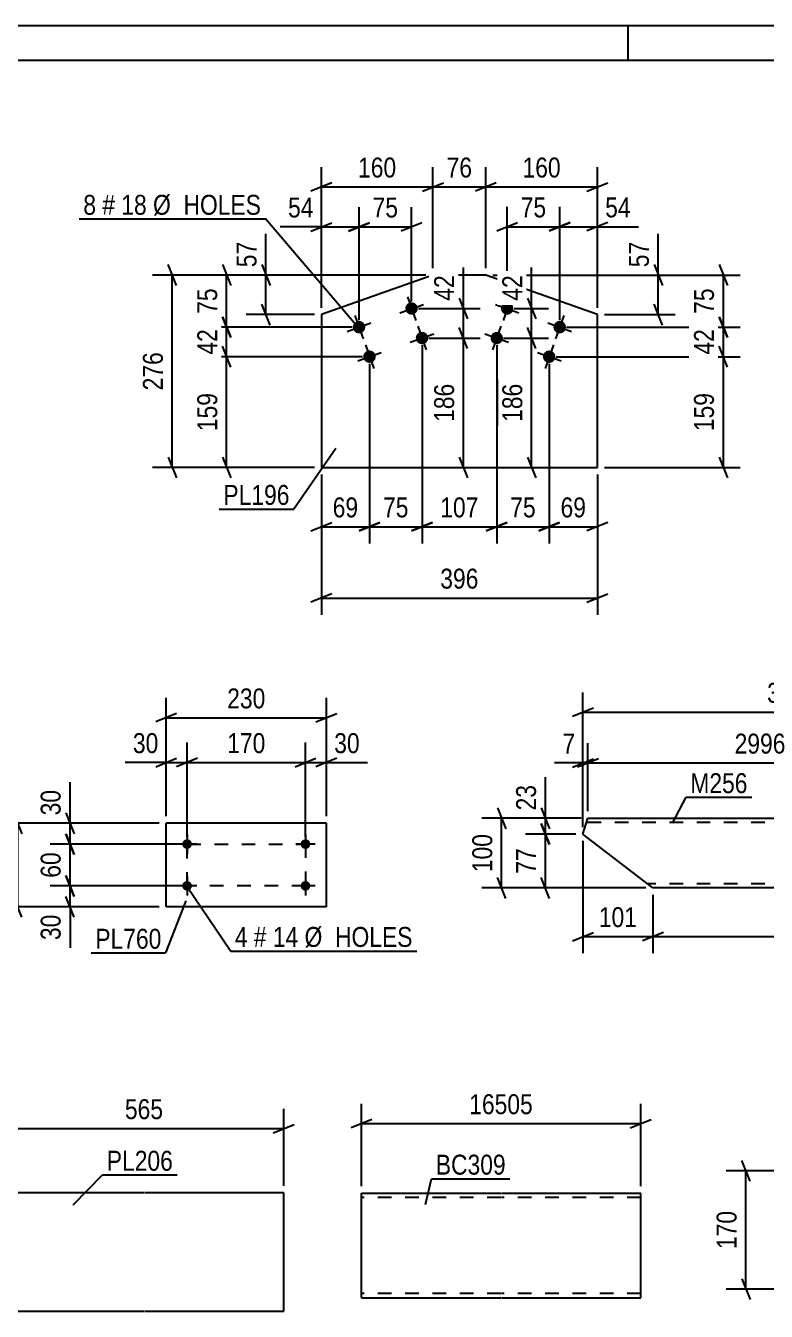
# Model space of a CAD drawing. Header units: millimetres. Extents: x 0 to 420, y 0 to 297.
# Drawn here: x 123.5 to 229.9, y 112.4 to 297 of the extents above; entities that cross this region are included whole.
import ezdxf

# ---------------------------------------------------------------- set-up
doc = ezdxf.new("R2010")
doc.units = ezdxf.units.MM
doc.linetypes.add('DXK_LINE_DOT2', pattern=[3.9198, 1.9599, -1.9599])
doc.styles.add('Arial Narrow', font='ARIALN.TTF', dxfattribs={"height": 0.2})

# ---------------------------------------------------------------- blocks, each defined once
blk = doc.blocks.new('Unknown-317404705-1115')
at = {"color": 5, "linetype": 'Continuous'}
for p, q in [((420, 297), (0, 297)), ((210, 292), (210, 297)), ((415, 292), (5, 292))]:
    blk.add_line(p, q, dxfattribs=at)
blk = doc.blocks.new('Part-317404705-8884 - 8883')
at = {"color": 2, "linetype": 'Continuous'}
for p, q in [((171.72, 114.44), (171.72, 129.35)), ((171.72, 129.35), (191.72, 129.35)), ((191.82, 129.35), (211.82, 129.35)), ((211.82, 114.35), (211.82, 129.35)), ((171.72, 114.44), (171.72, 114.35)), ((171.72, 114.35), (191.72, 114.35)), ((191.82, 114.35), (211.82, 114.35))]:
    blk.add_line(p, q, dxfattribs=at)
at = {"color": 7, "linetype": 'DXK_LINE_DOT2'}
for p, q in [((191.72, 128.75), (171.72, 128.75)), ((211.82, 128.75), (191.82, 128.75)), ((171.72, 114.95), (171.72, 115)), ((191.72, 114.95), (171.72, 114.95)), ((211.82, 114.95), (191.82, 114.95)), ((211.82, 114.95), (211.82, 115))]:
    blk.add_line(p, q, dxfattribs=at)
blk = doc.blocks.new('Part-317404705-12295 - 12099')
at = {"color": 2, "linetype": 'Continuous'}
for p, q in [((203.53, 180.93), (204.25, 183.19)), ((204.25, 183.19), (233.58, 183.19)), ((233.68, 183.19), (253.68, 183.19)), ((253.68, 183.19), (263.73, 175.45)), ((213.58, 173.19), (203.53, 180.93)), ((263.73, 175.45), (263.02, 173.19)), ((233.58, 173.19), (213.58, 173.19)), ((263.02, 173.19), (233.68, 173.19))]:
    blk.add_line(p, q, dxfattribs=at)
at = {"color": 7, "linetype": 'DXK_LINE_DOT2'}
for p, q in [((233.58, 182.59), (204.06, 182.59)), ((254.46, 182.59), (233.68, 182.59)), ((233.58, 173.79), (212.8, 173.79)), ((263.21, 173.79), (233.68, 173.79))]:
    blk.add_line(p, q, dxfattribs=at)
blk = doc.blocks.new('Part-317404705-8919 - 8918')
at = {"color": 2, "linetype": 'Continuous'}
for p, q in [((140.45, 129.4), (120.45, 129.4)), ((120.45, 129.4), (120.45, 112.4)), ((160.55, 129.4), (140.55, 129.4)), ((160.55, 112.4), (160.55, 129.4)), ((120.45, 112.4), (140.45, 112.4)), ((140.55, 112.4), (160.55, 112.4))]:
    blk.add_line(p, q, dxfattribs=at)
blk = doc.blocks.new('Part-317404705-8970 - 8969')
at = {"color": 2, "linetype": 'Continuous'}
for p, q in [((166.68, 182.48), (143.68, 182.48)), ((143.68, 170.48), (143.68, 182.48)), ((166.68, 170.48), (166.68, 182.48)), ((166.68, 170.48), (143.68, 170.48))]:
    blk.add_line(p, q, dxfattribs=at)
blk = doc.blocks.new('Bolt-317404705-8971 - 8969')
at = {"linetype": 'Continuous'}
for points in [[(146.68, 178.78, -1), (146.68, 180.18, -1)], [(163.68, 178.78, -1), (163.68, 180.18, -1)], [(146.68, 172.78, -1), (146.68, 174.18, -1)], [(163.68, 172.78, -1), (163.68, 174.18, -1)]]:
    blk.add_hatch(color=1, dxfattribs=at).paths.add_polyline_path(points)
at = {"color": 1, "linetype": 'Continuous'}
for p, q in [((148.08, 179.48), (145.28, 179.48)), ((146.68, 180.88), (146.68, 178.08)), ((165.08, 179.48), (162.28, 179.48)), ((163.68, 180.88), (163.68, 178.08)), ((146.68, 174.88), (146.68, 172.08)), ((163.68, 174.88), (163.68, 172.08)), ((148.08, 173.48), (145.28, 173.48)), ((165.08, 173.48), (162.28, 173.48))]:
    blk.add_line(p, q, dxfattribs=at)
blk = doc.blocks.new('Bolt-317404705-9045 - 9042')
at = {"linetype": 'Continuous'}
for points in [[(179.76, 256.69, -1), (178.07, 256.09, -1)], [(172.22, 254.02, -1), (170.53, 253.41, -1)], [(181.27, 252.45, -1), (179.57, 251.85, -1)], [(173.73, 249.77, -1), (172.03, 249.17, -1)]]:
    blk.add_hatch(color=1, dxfattribs=at).paths.add_polyline_path(points)
at = {"color": 1, "linetype": 'Continuous'}
for p, q in [((177.22, 255.79), (180.61, 256.99)), ((178.31, 258.09), (179.52, 254.69)), ((170.77, 255.41), (171.98, 252.02)), ((169.68, 253.11), (173.07, 254.32)), ((179.82, 253.84), (181.02, 250.45)), ((172.28, 251.17), (173.48, 247.78)), ((178.72, 251.55), (182.11, 252.75)), ((171.18, 248.87), (174.57, 250.08))]:
    blk.add_line(p, q, dxfattribs=at)
blk = doc.blocks.new('Part-317404705-9043 - 9042')
at = {"color": 2, "linetype": 'Continuous'}
for p, q in [((181.98, 261.19), (165.96, 255.51)), ((189.58, 261.19), (181.98, 261.19)), ((205.6, 255.51), (189.58, 261.19)), ((165.96, 255.51), (165.96, 233.56)), ((205.6, 233.56), (205.6, 255.51)), ((165.96, 233.56), (205.6, 233.56))]:
    blk.add_line(p, q, dxfattribs=at)
blk = doc.blocks.new('Bolt-317404705-9044 - 9042')
at = {"linetype": 'Continuous'}
for points in [[(193.5, 256.09, -1), (191.8, 256.69, -1)], [(191.99, 251.85, -1), (190.3, 252.45, -1)], [(201.04, 253.41, -1), (199.34, 254.02, -1)], [(199.53, 249.17, -1), (197.83, 249.77, -1)]]:
    blk.add_hatch(color=1, dxfattribs=at).paths.add_polyline_path(points)
at = {"color": 1, "linetype": 'Continuous'}
for p, q in [((190.95, 256.99), (194.34, 255.79)), ((193.25, 258.09), (192.05, 254.69)), ((200.79, 255.41), (199.59, 252.02)), ((191.75, 253.84), (190.54, 250.45)), ((198.49, 254.32), (201.88, 253.11)), ((189.45, 252.75), (192.84, 251.55)), ((199.28, 251.17), (198.08, 247.78)), ((196.99, 250.08), (200.38, 248.87))]:
    blk.add_line(p, q, dxfattribs=at)
blk = doc.blocks.new('Rectangle-317404705-12086 - 8969')
at = {"color": 1, "linetype": 'DXK_LINE_DOT2'}
blk.add_lwpolyline([(146.68, 179.48), (163.68, 179.48), (163.68, 173.48), (146.68, 173.48), (146.68, 179.48)], close=True, dxfattribs=at)
blk = doc.blocks.new('StraightDimension-317404705-9141 - 8883')
at = {"color": 7, "linetype": 'Continuous'}
for p, q in [((171.72, 130.35), (171.72, 142.2)), ((211.82, 130.35), (211.82, 142.2)), ((173.22, 139.95), (170.22, 138.75)), ((171.72, 139.35), (211.82, 139.35)), ((210.32, 138.75), (213.32, 139.95))]:
    blk.add_line(p, q, dxfattribs=at)
at = {"color": 0}
blk.add_wipeout([(196.95, 140.1), (196.95, 144.3), (186.6, 144.3), (186.6, 140.1)], dxfattribs=at)
at = {"color": 3, "style": 'Arial Narrow'}
blk.add_text('16505', height=2.863, dxfattribs=at).set_placement((187.2, 140.7))
blk = doc.blocks.new('StraightDimension-317404705-12399 - 12099')
at = {"color": 7, "linetype": 'Continuous'}
for p, q in [((213.58, 172.19), (213.58, 163.81)), ((263.02, 172.19), (263.02, 163.81)), ((215.08, 166.81), (212.08, 165.61)), ((213.58, 166.21), (263.02, 166.21)), ((261.52, 165.61), (264.52, 166.81))]:
    blk.add_line(p, q, dxfattribs=at)
at = {"color": 0}
blk.add_wipeout([(242.56, 166.96), (242.56, 171.16), (234.04, 171.16), (234.04, 166.96)], dxfattribs=at)
at = {"color": 3, "style": 'Arial Narrow'}
blk.add_text('2996', height=2.863, dxfattribs=at).set_placement((234.64, 167.56))
blk = doc.blocks.new('StraightDimension-317404705-12328 - 12099')
at = {"color": 7, "linetype": 'Continuous'}
for p, q in [((203.53, 181.93), (203.53, 201.27)), ((263.73, 176.45), (263.73, 201.27)), ((205.03, 199.02), (202.03, 197.82)), ((203.53, 198.42), (263.73, 198.42)), ((262.23, 197.82), (265.23, 199.02))]:
    blk.add_line(p, q, dxfattribs=at)
at = {"color": 0}
blk.add_wipeout([(237.89, 199.17), (237.89, 203.37), (229.38, 203.37), (229.38, 199.17)], dxfattribs=at)
at = {"color": 3, "style": 'Arial Narrow'}
blk.add_text('3104', height=2.863, dxfattribs=at).set_placement((229.98, 199.77))
blk = doc.blocks.new('StraightDimension-317404705-12340 - 12099')
at = {"color": 7, "linetype": 'Continuous'}
for p, q in [((204.25, 184.19), (204.25, 193.98)), ((253.68, 184.19), (253.68, 193.98)), ((205.75, 191.73), (202.75, 190.53)), ((204.25, 191.13), (253.68, 191.13)), ((252.18, 190.53), (255.18, 191.73))]:
    blk.add_line(p, q, dxfattribs=at)
at = {"color": 0}
blk.add_wipeout([(233.22, 191.88), (233.22, 196.08), (224.71, 196.08), (224.71, 191.88)], dxfattribs=at)
at = {"color": 3, "style": 'Arial Narrow'}
blk.add_text('2996', height=2.863, dxfattribs=at).set_placement((225.31, 192.48))
blk = doc.blocks.new('StraightDimension-317404705-12341 - 12099')
at = {"color": 7, "linetype": 'Continuous'}
for p, q in [((203.53, 181.93), (203.53, 193.98)), ((204.25, 184.19), (204.25, 193.98)), ((202.03, 190.53), (205.03, 191.73)), ((205.75, 191.73), (202.75, 190.53)), ((203.53, 191.13), (204.25, 191.13))]:
    blk.add_line(p, q, dxfattribs=at)
at = {"color": 0}
blk.add_wipeout([(203.01, 191.88), (203.01, 196.08), (199.98, 196.08), (199.98, 191.88)], dxfattribs=at)
at = {"color": 7, "linetype": 'Continuous'}
blk.add_line((203.53, 191.13), (199.45, 191.13), dxfattribs=at)
blk.add_line((203.53, 191.13), (199.45, 191.13), dxfattribs=at)
at = {"color": 3, "style": 'Arial Narrow'}
blk.add_text('7', height=2.86, dxfattribs=at).set_placement((200.58, 192.48))
blk = doc.blocks.new('StraightDimension-317404705-12400 - 12099')
at = {"color": 7, "linetype": 'Continuous'}
for p, q in [((203.53, 179.93), (203.53, 163.81)), ((213.58, 172.19), (213.58, 163.81)), ((202.03, 165.61), (205.03, 166.81)), ((203.53, 166.21), (213.58, 166.21)), ((215.08, 166.81), (212.08, 165.61))]:
    blk.add_line(p, q, dxfattribs=at)
at = {"color": 0}
blk.add_wipeout([(211.9, 166.96), (211.9, 171.16), (205.21, 171.16), (205.21, 166.96)], dxfattribs=at)
at = {"color": 3, "style": 'Arial Narrow'}
blk.add_text('101', height=2.863, dxfattribs=at).set_placement((205.81, 167.56))
blk = doc.blocks.new('StraightDimension-317404705-12457 - 12099')
at = {"color": 7, "linetype": 'Continuous'}
for p, q in [((197.54, 184.69), (198.74, 181.69)), ((203.25, 183.19), (195.29, 183.19)), ((198.14, 180.93), (198.14, 183.19)), ((202.53, 180.93), (195.29, 180.93)), ((198.74, 179.43), (197.54, 182.43))]:
    blk.add_line(p, q, dxfattribs=at)
at = {"color": 0}
blk.add_wipeout([(197.39, 188.57), (193.19, 188.57), (193.19, 183.72), (197.39, 183.72)], dxfattribs=at)
at = {"color": 7, "linetype": 'Continuous'}
blk.add_line((198.14, 183.19), (198.14, 189.1), dxfattribs=at)
blk.add_line((198.14, 183.19), (198.14, 189.1), dxfattribs=at)
at = {"color": 3, "style": 'Arial Narrow'}
blk.add_text('23', height=2.863, rotation=90.0002, dxfattribs=at).set_placement((196.79, 184.32))
blk = doc.blocks.new('StraightDimension-317404705-12458 - 12099')
at = {"color": 7, "linetype": 'Continuous'}
for p, q in [((202.53, 180.93), (195.29, 180.93)), ((197.54, 182.43), (198.74, 179.43)), ((198.14, 173.19), (198.14, 180.93)), ((198.74, 171.69), (197.54, 174.69)), ((212.58, 173.19), (195.29, 173.19))]:
    blk.add_line(p, q, dxfattribs=at)
at = {"color": 0}
blk.add_wipeout([(197.39, 179.49), (193.19, 179.49), (193.19, 174.63), (197.39, 174.63)], dxfattribs=at)
at = {"color": 3, "style": 'Arial Narrow'}
blk.add_text('77', height=2.863, rotation=90.0002, dxfattribs=at).set_placement((196.79, 175.23))
blk = doc.blocks.new('StraightDimension-317404705-12506 - 12099')
at = {"color": 7, "linetype": 'Continuous'}
for p, q in [((191.25, 184.69), (192.45, 181.69)), ((203.25, 183.19), (189, 183.19)), ((191.85, 173.19), (191.85, 183.19)), ((192.45, 171.69), (191.25, 174.69)), ((212.58, 173.19), (189, 173.19))]:
    blk.add_line(p, q, dxfattribs=at)
at = {"color": 0}
blk.add_wipeout([(191.1, 181.53), (186.9, 181.53), (186.9, 174.85), (191.1, 174.85)], dxfattribs=at)
at = {"color": 3, "style": 'Arial Narrow'}
blk.add_text('100', height=2.863, rotation=90.0002, dxfattribs=at).set_placement((190.5, 175.45))
blk = doc.blocks.new('StraightDimension-317404705-9209 - 8940')
at = {"color": 7, "linetype": 'Continuous'}
for p, q in [((227.54, 131.07), (226.34, 134.07)), ((234.04, 132.57), (224.09, 132.57)), ((226.94, 115.57), (226.94, 132.57)), ((226.34, 117.07), (227.54, 114.07)), ((234.04, 115.57), (224.09, 115.57))]:
    blk.add_line(p, q, dxfattribs=at)
at = {"color": 0}
blk.add_wipeout([(226.19, 127.41), (221.99, 127.41), (221.99, 120.73), (226.19, 120.73)], dxfattribs=at)
at = {"color": 3, "style": 'Arial Narrow'}
blk.add_text('170', height=2.863, rotation=90.0002, dxfattribs=at).set_placement((225.59, 121.33))
blk = doc.blocks.new('StraightDimension-317404705-9197 - 8918')
at = {"color": 7, "linetype": 'Continuous'}
for p, q in [((120.45, 130.4), (120.45, 141.49)), ((160.55, 130.4), (160.55, 141.49)), ((121.95, 139.24), (118.95, 138.04)), ((120.45, 138.64), (160.55, 138.64)), ((159.05, 138.04), (162.05, 139.24))]:
    blk.add_line(p, q, dxfattribs=at)
at = {"color": 0}
blk.add_wipeout([(143.84, 139.39), (143.84, 143.59), (137.15, 143.59), (137.15, 139.39)], dxfattribs=at)
at = {"color": 3, "style": 'Arial Narrow'}
blk.add_text('565', height=2.863, dxfattribs=at).set_placement((137.75, 139.99))
blk = doc.blocks.new('StraightDimension-317404705-9223 - 8969')
at = {"color": 7, "linetype": 'Continuous'}
for p, q in [((129.27, 174.98), (130.47, 171.98)), ((145.68, 173.48), (127.02, 173.48)), ((130.47, 168.98), (129.27, 171.98)), ((129.87, 170.48), (129.87, 173.48)), ((142.68, 170.48), (127.02, 170.48))]:
    blk.add_line(p, q, dxfattribs=at)
at = {"color": 0}
blk.add_wipeout([(129.12, 169.96), (124.92, 169.96), (124.92, 165.1), (129.12, 165.1)], dxfattribs=at)
at = {"color": 7, "linetype": 'Continuous'}
blk.add_line((129.87, 170.48), (129.87, 164.58), dxfattribs=at)
blk.add_line((129.87, 170.48), (129.87, 164.58), dxfattribs=at)
at = {"color": 3, "style": 'Arial Narrow'}
blk.add_text('30', height=2.863, rotation=90.0002, dxfattribs=at).set_placement((128.52, 165.7))
blk = doc.blocks.new('StraightDimension-317404705-9221 - 8969')
at = {"color": 7, "linetype": 'Continuous'}
for p, q in [((129.27, 183.98), (130.47, 180.98)), ((142.68, 182.48), (127.02, 182.48)), ((130.47, 177.98), (129.27, 180.98)), ((129.87, 179.48), (129.87, 182.48)), ((145.68, 179.48), (127.02, 179.48))]:
    blk.add_line(p, q, dxfattribs=at)
at = {"color": 0}
blk.add_wipeout([(129.12, 187.86), (124.92, 187.86), (124.92, 183.01), (129.12, 183.01)], dxfattribs=at)
at = {"color": 7, "linetype": 'Continuous'}
blk.add_line((129.87, 182.48), (129.87, 188.39), dxfattribs=at)
blk.add_line((129.87, 182.48), (129.87, 188.39), dxfattribs=at)
at = {"color": 3, "style": 'Arial Narrow'}
blk.add_text('30', height=2.863, rotation=90.0002, dxfattribs=at).set_placement((128.52, 183.61))
blk = doc.blocks.new('StraightDimension-317404705-9222 - 8969')
at = {"color": 7, "linetype": 'Continuous'}
for p, q in [((129.27, 180.98), (130.47, 177.98)), ((145.68, 179.48), (127.02, 179.48)), ((129.87, 173.48), (129.87, 179.48)), ((130.47, 171.98), (129.27, 174.98)), ((145.68, 173.48), (127.02, 173.48))]:
    blk.add_line(p, q, dxfattribs=at)
at = {"color": 0}
blk.add_wipeout([(129.12, 178.91), (124.92, 178.91), (124.92, 174.05), (129.12, 174.05)], dxfattribs=at)
at = {"color": 3, "style": 'Arial Narrow'}
blk.add_text('60', height=2.863, rotation=90.0002, dxfattribs=at).set_placement((128.52, 174.65))
blk = doc.blocks.new('StraightDimension-317404705-9233 - 8969')
at = {"color": 7, "linetype": 'Continuous'}
for p, q in [((121.75, 183.98), (122.95, 180.98)), ((142.68, 182.48), (119.5, 182.48)), ((122.35, 170.48), (122.35, 182.48)), ((122.95, 168.98), (121.75, 171.98)), ((142.68, 170.48), (119.5, 170.48))]:
    blk.add_line(p, q, dxfattribs=at)
at = {"color": 0}
blk.add_wipeout([(121.6, 179.82), (117.4, 179.82), (117.4, 173.14), (121.6, 173.14)], dxfattribs=at)
at = {"color": 3, "style": 'Arial Narrow'}
blk.add_text('120', height=2.863, rotation=90.0002, dxfattribs=at).set_placement((121, 173.74))
blk = doc.blocks.new('StraightDimension-317404705-9237 - 8969')
at = {"color": 7, "linetype": 'Continuous'}
for p, q in [((163.68, 180.48), (163.68, 194.05)), ((166.68, 183.48), (166.68, 194.05)), ((162.18, 190.6), (165.18, 191.8)), ((163.68, 191.2), (166.68, 191.2)), ((168.18, 191.8), (165.18, 190.6))]:
    blk.add_line(p, q, dxfattribs=at)
at = {"color": 0}
blk.add_wipeout([(172.06, 191.95), (172.06, 196.15), (167.21, 196.15), (167.21, 191.95)], dxfattribs=at)
at = {"color": 7, "linetype": 'Continuous'}
blk.add_line((166.68, 191.2), (172.59, 191.2), dxfattribs=at)
blk.add_line((166.68, 191.2), (172.59, 191.2), dxfattribs=at)
at = {"color": 3, "style": 'Arial Narrow'}
blk.add_text('30', height=2.863, dxfattribs=at).set_placement((167.81, 192.55))
blk = doc.blocks.new('StraightDimension-317404705-9238 - 8969')
at = {"color": 7, "linetype": 'Continuous'}
for p, q in [((146.68, 180.48), (146.68, 194.05)), ((163.68, 180.48), (163.68, 194.05)), ((148.18, 191.8), (145.18, 190.6)), ((146.68, 191.2), (163.68, 191.2)), ((162.18, 190.6), (165.18, 191.8))]:
    blk.add_line(p, q, dxfattribs=at)
at = {"color": 0}
blk.add_wipeout([(158.52, 191.95), (158.52, 196.15), (151.84, 196.15), (151.84, 191.95)], dxfattribs=at)
at = {"color": 3, "style": 'Arial Narrow'}
blk.add_text('170', height=2.863, dxfattribs=at).set_placement((152.44, 192.55))
blk = doc.blocks.new('StraightDimension-317404705-9239 - 8969')
at = {"color": 7, "linetype": 'Continuous'}
for p, q in [((143.68, 183.48), (143.68, 194.05)), ((146.68, 180.48), (146.68, 194.05)), ((142.18, 190.6), (145.18, 191.8)), ((143.68, 191.2), (146.68, 191.2)), ((148.18, 191.8), (145.18, 190.6))]:
    blk.add_line(p, q, dxfattribs=at)
at = {"color": 0}
blk.add_wipeout([(143.16, 191.95), (143.16, 196.15), (138.3, 196.15), (138.3, 191.95)], dxfattribs=at)
at = {"color": 7, "linetype": 'Continuous'}
blk.add_line((143.68, 191.2), (137.78, 191.2), dxfattribs=at)
blk.add_line((143.68, 191.2), (137.78, 191.2), dxfattribs=at)
at = {"color": 3, "style": 'Arial Narrow'}
blk.add_text('30', height=2.863, dxfattribs=at).set_placement((138.9, 192.55))
blk = doc.blocks.new('StraightDimension-317404705-9249 - 8969')
at = {"color": 7, "linetype": 'Continuous'}
for p, q in [((143.68, 183.48), (143.68, 200.47)), ((166.68, 183.48), (166.68, 200.47)), ((145.18, 198.22), (142.18, 197.02)), ((143.68, 197.62), (166.68, 197.62)), ((165.18, 197.02), (168.18, 198.22))]:
    blk.add_line(p, q, dxfattribs=at)
at = {"color": 0}
blk.add_wipeout([(158.52, 198.37), (158.52, 202.57), (151.84, 202.57), (151.84, 198.37)], dxfattribs=at)
at = {"color": 3, "style": 'Arial Narrow'}
blk.add_text('230', height=2.863, dxfattribs=at).set_placement((152.44, 198.97))
blk = doc.blocks.new('StraightDimension-317404705-11727 - 9042')
at = {"color": 7, "linetype": 'Continuous'}
for p, q in [((186.97, 250.65), (185.77, 253.65)), ((181.42, 252.15), (188.77, 252.15)), ((186.37, 233.56), (186.37, 252.15)), ((185.77, 235.06), (186.97, 232.06)), ((181.42, 233.56), (188.77, 233.56))]:
    blk.add_line(p, q, dxfattribs=at)
at = {"color": 0}
blk.add_wipeout([(185.62, 246.2), (181.42, 246.2), (181.42, 239.51), (185.62, 239.51)], dxfattribs=at)
at = {"color": 3, "style": 'Arial Narrow'}
blk.add_text('186', height=2.863, rotation=90.0002, dxfattribs=at).set_placement((185.02, 240.11))
blk = doc.blocks.new('StraightDimension-317404705-11751 - 9042')
at = {"color": 7, "linetype": 'Continuous'}
for p, q in [((196.76, 250.65), (195.56, 253.65)), ((192.14, 252.15), (198.56, 252.15)), ((196.16, 233.56), (196.16, 252.15)), ((195.56, 235.06), (196.76, 232.06)), ((192.09, 233.56), (198.56, 233.56))]:
    blk.add_line(p, q, dxfattribs=at)
at = {"color": 0}
blk.add_wipeout([(195.41, 246.2), (191.21, 246.2), (191.21, 239.51), (195.41, 239.51)], dxfattribs=at)
at = {"color": 3, "style": 'Arial Narrow'}
blk.add_text('186', height=2.863, rotation=90.0002, dxfattribs=at).set_placement((194.81, 240.11))
blk = doc.blocks.new('StraightDimension-317404705-9473 - 9042')
at = {"color": 7, "linetype": 'Continuous'}
for p, q in [((189.58, 262.19), (189.58, 276.7)), ((205.6, 256.51), (205.6, 276.7)), ((191.08, 274.45), (188.08, 273.25)), ((189.58, 273.85), (205.6, 273.85)), ((204.1, 273.25), (207.1, 274.45))]:
    blk.add_line(p, q, dxfattribs=at)
at = {"color": 0}
blk.add_wipeout([(200.93, 274.6), (200.93, 278.8), (194.25, 278.8), (194.25, 274.6)], dxfattribs=at)
at = {"color": 3, "style": 'Arial Narrow'}
blk.add_text('160', height=2.863, dxfattribs=at).set_placement((194.85, 275.2))
blk = doc.blocks.new('StraightDimension-317404705-11681 - 9042')
at = {"color": 7, "linetype": 'Continuous'}
for p, q in [((171.88, 249.47), (149.51, 249.47)), ((152.96, 247.97), (151.76, 250.97)), ((152.36, 233.56), (152.36, 249.47)), ((151.76, 235.06), (152.96, 232.06)), ((164.96, 233.56), (149.51, 233.56))]:
    blk.add_line(p, q, dxfattribs=at)
at = {"color": 0}
blk.add_wipeout([(151.61, 244.86), (147.41, 244.86), (147.41, 238.18), (151.61, 238.18)], dxfattribs=at)
at = {"color": 3, "style": 'Arial Narrow'}
blk.add_text('159', height=2.863, rotation=90.0002, dxfattribs=at).set_placement((151.01, 238.78))
blk = doc.blocks.new('StraightDimension-317404705-9481 - 9042')
at = {"color": 7, "linetype": 'Continuous'}
for p, q in [((165.96, 232.56), (165.96, 212.42)), ((205.6, 232.56), (205.6, 212.42)), ((167.46, 215.42), (164.46, 214.22)), ((165.96, 214.82), (205.6, 214.82)), ((204.1, 214.22), (207.1, 215.42))]:
    blk.add_line(p, q, dxfattribs=at)
at = {"color": 0}
blk.add_wipeout([(189.12, 215.57), (189.12, 219.77), (182.44, 219.77), (182.44, 215.57)], dxfattribs=at)
at = {"color": 3, "style": 'Arial Narrow'}
blk.add_text('396', height=2.863, dxfattribs=at).set_placement((183.04, 216.17))
blk = doc.blocks.new('StraightDimension-317404705-9474 - 9042')
at = {"color": 7, "linetype": 'Continuous'}
for p, q in [((181.98, 262.19), (181.98, 276.7)), ((189.58, 262.19), (189.58, 276.7)), ((180.48, 273.25), (183.48, 274.45)), ((181.98, 273.85), (189.58, 273.85)), ((191.08, 274.45), (188.08, 273.25))]:
    blk.add_line(p, q, dxfattribs=at)
at = {"color": 0}
blk.add_wipeout([(188.21, 274.6), (188.21, 278.8), (183.35, 278.8), (183.35, 274.6)], dxfattribs=at)
at = {"color": 3, "style": 'Arial Narrow'}
blk.add_text('76', height=2.863, dxfattribs=at).set_placement((183.95, 275.2))
blk = doc.blocks.new('StraightDimension-317404705-9475 - 9042')
at = {"color": 7, "linetype": 'Continuous'}
for p, q in [((165.96, 256.51), (165.96, 276.7)), ((181.98, 262.19), (181.98, 276.7)), ((167.46, 274.45), (164.46, 273.25)), ((165.96, 273.85), (181.98, 273.85)), ((180.48, 273.25), (183.48, 274.45))]:
    blk.add_line(p, q, dxfattribs=at)
at = {"color": 0}
blk.add_wipeout([(177.32, 274.6), (177.32, 278.8), (170.63, 278.8), (170.63, 274.6)], dxfattribs=at)
at = {"color": 3, "style": 'Arial Narrow'}
blk.add_text('160', height=2.863, dxfattribs=at).set_placement((171.23, 275.2))
blk = doc.blocks.new('StraightDimension-317404705-9485 - 9042')
at = {"color": 7, "linetype": 'Continuous'}
for p, q in [((213.75, 262.69), (214.95, 259.69)), ((190.58, 261.19), (216.75, 261.19)), ((214.35, 255.51), (214.35, 261.19)), ((214.95, 254.01), (213.75, 257.01)), ((206.6, 255.51), (216.75, 255.51))]:
    blk.add_line(p, q, dxfattribs=at)
at = {"color": 0}
blk.add_wipeout([(213.6, 266.57), (209.4, 266.57), (209.4, 261.72), (213.6, 261.72)], dxfattribs=at)
at = {"color": 7, "linetype": 'Continuous'}
blk.add_line((214.35, 261.19), (214.35, 267.1), dxfattribs=at)
blk.add_line((214.35, 261.19), (214.35, 267.1), dxfattribs=at)
at = {"color": 3, "style": 'Arial Narrow'}
blk.add_text('57', height=2.863, rotation=90.0002, dxfattribs=at).set_placement((213, 262.32))
blk = doc.blocks.new('StraightDimension-317404705-11705 - 9042')
at = {"color": 7, "linetype": 'Continuous'}
for p, q in [((199.68, 249.47), (226.09, 249.47)), ((224.29, 247.97), (223.09, 250.97)), ((223.69, 233.56), (223.69, 249.47)), ((223.09, 235.06), (224.29, 232.06)), ((206.6, 233.56), (226.09, 233.56))]:
    blk.add_line(p, q, dxfattribs=at)
at = {"color": 0}
blk.add_wipeout([(222.94, 244.86), (218.74, 244.86), (218.74, 238.18), (222.94, 238.18)], dxfattribs=at)
at = {"color": 3, "style": 'Arial Narrow'}
blk.add_text('159', height=2.863, rotation=90.0002, dxfattribs=at).set_placement((222.34, 238.78))
blk = doc.blocks.new('StraightDimension-317404705-9489 - 9042')
at = {"color": 7, "linetype": 'Continuous'}
for p, q in [((157.4, 262.69), (158.6, 259.69)), ((180.98, 261.19), (155.15, 261.19)), ((158, 255.51), (158, 261.19)), ((158.6, 254.01), (157.4, 257.01)), ((164.96, 255.51), (155.15, 255.51))]:
    blk.add_line(p, q, dxfattribs=at)
at = {"color": 0}
blk.add_wipeout([(157.25, 266.57), (153.05, 266.57), (153.05, 261.72), (157.25, 261.72)], dxfattribs=at)
at = {"color": 7, "linetype": 'Continuous'}
blk.add_line((158, 261.19), (158, 267.1), dxfattribs=at)
blk.add_line((158, 261.19), (158, 267.1), dxfattribs=at)
at = {"color": 3, "style": 'Arial Narrow'}
blk.add_text('57', height=2.863, rotation=90.0002, dxfattribs=at).set_placement((156.65, 262.32))
blk = doc.blocks.new('StraightDimension-317404705-9557 - 9042')
at = {"color": 7, "linetype": 'Continuous'}
for p, q in [((145.15, 259.69), (143.95, 262.69)), ((180.98, 261.19), (141.7, 261.19)), ((144.55, 233.56), (144.55, 261.19)), ((143.95, 235.06), (145.15, 232.06)), ((164.96, 233.56), (141.7, 233.56))]:
    blk.add_line(p, q, dxfattribs=at)
at = {"color": 0}
blk.add_wipeout([(143.8, 250.72), (139.6, 250.72), (139.6, 244.04), (143.8, 244.04)], dxfattribs=at)
at = {"color": 3, "style": 'Arial Narrow'}
blk.add_text('276', height=2.863, rotation=90.0002, dxfattribs=at).set_placement((143.2, 244.64))
blk = doc.blocks.new('StraightDimension-317404705-11644 - 9042')
at = {"color": 7, "linetype": 'Continuous'}
for p, q in [((180.42, 251.15), (180.42, 222.65)), ((191.14, 251.15), (191.14, 222.65)), ((178.92, 224.45), (181.92, 225.65)), ((192.64, 225.65), (189.64, 224.45)), ((180.42, 225.05), (191.14, 225.05))]:
    blk.add_line(p, q, dxfattribs=at)
at = {"color": 0}
blk.add_wipeout([(189.12, 225.8), (189.12, 230), (182.44, 230), (182.44, 225.8)], dxfattribs=at)
at = {"color": 3, "style": 'Arial Narrow'}
blk.add_text('107', height=2.863, dxfattribs=at).set_placement((183.04, 226.4))
blk = doc.blocks.new('StraightDimension-317404705-11580 - 9042')
at = {"color": 7, "linetype": 'Continuous'}
for p, q in [((171.37, 254.71), (171.37, 270.96)), ((178.91, 257.39), (178.91, 270.96)), ((169.87, 267.51), (172.87, 268.71)), ((171.37, 268.11), (178.91, 268.11)), ((180.41, 268.71), (177.41, 267.51))]:
    blk.add_line(p, q, dxfattribs=at)
at = {"color": 0}
blk.add_wipeout([(177.57, 268.86), (177.57, 273.06), (172.72, 273.06), (172.72, 268.86)], dxfattribs=at)
at = {"color": 3, "style": 'Arial Narrow'}
blk.add_text('75', height=2.863, dxfattribs=at).set_placement((173.32, 269.46))
blk = doc.blocks.new('StraightDimension-317404705-11645 - 9042')
at = {"color": 7, "linetype": 'Continuous'}
for p, q in [((180.42, 251.15), (180.42, 222.65)), ((172.88, 248.47), (172.88, 222.65)), ((171.38, 224.45), (174.38, 225.65)), ((181.92, 225.65), (178.92, 224.45)), ((172.88, 225.05), (180.42, 225.05))]:
    blk.add_line(p, q, dxfattribs=at)
at = {"color": 0}
blk.add_wipeout([(179.08, 225.8), (179.08, 230), (174.22, 230), (174.22, 225.8)], dxfattribs=at)
at = {"color": 3, "style": 'Arial Narrow'}
blk.add_text('75', height=2.863, dxfattribs=at).set_placement((174.82, 226.4))
blk = doc.blocks.new('StraightDimension-317404705-11581 - 9042')
at = {"color": 7, "linetype": 'Continuous'}
for p, q in [((165.96, 256.51), (165.96, 270.96)), ((171.37, 254.71), (171.37, 270.96)), ((164.46, 267.51), (167.46, 268.71)), ((165.96, 268.11), (171.37, 268.11)), ((172.87, 268.71), (169.87, 267.51))]:
    blk.add_line(p, q, dxfattribs=at)
at = {"color": 0}
blk.add_wipeout([(165.44, 268.86), (165.44, 273.06), (160.58, 273.06), (160.58, 268.86)], dxfattribs=at)
at = {"color": 7, "linetype": 'Continuous'}
blk.add_line((165.96, 268.11), (160.06, 268.11), dxfattribs=at)
blk.add_line((165.96, 268.11), (160.06, 268.11), dxfattribs=at)
at = {"color": 3, "style": 'Arial Narrow'}
blk.add_text('54', height=2.863, dxfattribs=at).set_placement((161.18, 269.46))
blk = doc.blocks.new('StraightDimension-317404705-11603 - 9042')
at = {"color": 7, "linetype": 'Continuous'}
for p, q in [((200.19, 254.71), (200.19, 270.98)), ((205.6, 256.51), (205.6, 270.98)), ((198.69, 267.53), (201.69, 268.73)), ((200.19, 268.13), (205.6, 268.13)), ((207.1, 268.73), (204.1, 267.53))]:
    blk.add_line(p, q, dxfattribs=at)
at = {"color": 0}
blk.add_wipeout([(210.98, 268.88), (210.98, 273.08), (206.12, 273.08), (206.12, 268.88)], dxfattribs=at)
at = {"color": 7, "linetype": 'Continuous'}
blk.add_line((205.6, 268.13), (211.5, 268.13), dxfattribs=at)
blk.add_line((205.6, 268.13), (211.5, 268.13), dxfattribs=at)
at = {"color": 3, "style": 'Arial Narrow'}
blk.add_text('54', height=2.863, dxfattribs=at).set_placement((206.72, 269.48))
blk = doc.blocks.new('StraightDimension-317404705-11604 - 9042')
at = {"color": 7, "linetype": 'Continuous'}
for p, q in [((192.65, 257.39), (192.65, 270.98)), ((200.19, 254.71), (200.19, 270.98)), ((191.15, 267.53), (194.15, 268.73)), ((192.65, 268.13), (200.19, 268.13)), ((201.69, 268.73), (198.69, 267.53))]:
    blk.add_line(p, q, dxfattribs=at)
at = {"color": 0}
blk.add_wipeout([(198.85, 268.88), (198.85, 273.08), (193.99, 273.08), (193.99, 268.88)], dxfattribs=at)
at = {"color": 3, "style": 'Arial Narrow'}
blk.add_text('75', height=2.863, dxfattribs=at).set_placement((194.59, 269.48))
blk = doc.blocks.new('StraightDimension-317404705-11642 - 9042')
at = {"color": 7, "linetype": 'Continuous'}
for p, q in [((198.68, 248.47), (198.68, 222.65)), ((205.6, 232.56), (205.6, 222.65)), ((197.18, 224.45), (200.18, 225.65)), ((207.1, 225.65), (204.1, 224.45)), ((198.68, 225.05), (205.6, 225.05))]:
    blk.add_line(p, q, dxfattribs=at)
at = {"color": 0}
blk.add_wipeout([(204.57, 225.8), (204.57, 230), (199.71, 230), (199.71, 225.8)], dxfattribs=at)
at = {"color": 3, "style": 'Arial Narrow'}
blk.add_text('69', height=2.863, dxfattribs=at).set_placement((200.31, 226.4))
blk = doc.blocks.new('StraightDimension-317404705-11643 - 9042')
at = {"color": 7, "linetype": 'Continuous'}
for p, q in [((191.14, 251.15), (191.14, 222.65)), ((198.68, 248.47), (198.68, 222.65)), ((189.64, 224.45), (192.64, 225.65)), ((200.18, 225.65), (197.18, 224.45)), ((191.14, 225.05), (198.68, 225.05))]:
    blk.add_line(p, q, dxfattribs=at)
at = {"color": 0}
blk.add_wipeout([(197.34, 225.8), (197.34, 230), (192.49, 230), (192.49, 225.8)], dxfattribs=at)
at = {"color": 3, "style": 'Arial Narrow'}
blk.add_text('75', height=2.863, dxfattribs=at).set_placement((193.09, 226.4))
blk = doc.blocks.new('StraightDimension-317404705-11646 - 9042')
at = {"color": 7, "linetype": 'Continuous'}
for p, q in [((172.88, 248.47), (172.88, 222.65)), ((165.96, 232.56), (165.96, 222.65)), ((164.46, 224.45), (167.46, 225.65)), ((174.38, 225.65), (171.38, 224.45)), ((165.96, 225.05), (172.88, 225.05))]:
    blk.add_line(p, q, dxfattribs=at)
at = {"color": 0}
blk.add_wipeout([(171.85, 225.8), (171.85, 230), (166.99, 230), (166.99, 225.8)], dxfattribs=at)
at = {"color": 3, "style": 'Arial Narrow'}
blk.add_text('69', height=2.863, dxfattribs=at).set_placement((167.59, 226.4))
blk = doc.blocks.new('StraightDimension-317404705-11679 - 9042')
at = {"color": 7, "linetype": 'Continuous'}
for p, q in [((151.76, 262.69), (152.96, 259.69)), ((180.98, 261.19), (149.51, 261.19)), ((152.36, 253.71), (152.36, 261.19)), ((152.96, 252.21), (151.76, 255.21)), ((170.37, 253.71), (149.51, 253.71))]:
    blk.add_line(p, q, dxfattribs=at)
at = {"color": 0}
blk.add_wipeout([(151.61, 259.88), (147.41, 259.88), (147.41, 255.03), (151.61, 255.03)], dxfattribs=at)
at = {"color": 3, "style": 'Arial Narrow'}
blk.add_text('75', height=2.863, rotation=90.0002, dxfattribs=at).set_placement((151.01, 255.63))
blk = doc.blocks.new('StraightDimension-317404705-11680 - 9042')
at = {"color": 7, "linetype": 'Continuous'}
for p, q in [((151.76, 255.21), (152.96, 252.21)), ((170.37, 253.71), (149.51, 253.71)), ((152.36, 249.47), (152.36, 253.71)), ((171.88, 249.47), (149.51, 249.47)), ((152.96, 247.97), (151.76, 250.97))]:
    blk.add_line(p, q, dxfattribs=at)
at = {"color": 0}
blk.add_wipeout([(151.61, 254.02), (147.41, 254.02), (147.41, 249.17), (151.61, 249.17)], dxfattribs=at)
at = {"color": 3, "style": 'Arial Narrow'}
blk.add_text('42', height=2.863, rotation=90.0002, dxfattribs=at).set_placement((151.01, 249.77))
blk = doc.blocks.new('StraightDimension-317404705-11703 - 9042')
at = {"color": 7, "linetype": 'Continuous'}
for p, q in [((223.09, 262.69), (224.29, 259.69)), ((190.58, 261.19), (226.09, 261.19)), ((223.69, 253.71), (223.69, 261.19)), ((224.29, 252.21), (223.09, 255.21)), ((201.19, 253.71), (226.09, 253.71))]:
    blk.add_line(p, q, dxfattribs=at)
at = {"color": 0}
blk.add_wipeout([(222.94, 259.88), (218.74, 259.88), (218.74, 255.03), (222.94, 255.03)], dxfattribs=at)
at = {"color": 3, "style": 'Arial Narrow'}
blk.add_text('75', height=2.863, rotation=90.0002, dxfattribs=at).set_placement((222.34, 255.63))
blk = doc.blocks.new('StraightDimension-317404705-11704 - 9042')
at = {"color": 7, "linetype": 'Continuous'}
for p, q in [((223.09, 255.21), (224.29, 252.21)), ((201.19, 253.71), (226.09, 253.71)), ((223.69, 249.47), (223.69, 253.71)), ((199.68, 249.47), (226.09, 249.47)), ((224.29, 247.97), (223.09, 250.97))]:
    blk.add_line(p, q, dxfattribs=at)
at = {"color": 0}
blk.add_wipeout([(222.94, 254.02), (218.74, 254.02), (218.74, 249.17), (222.94, 249.17)], dxfattribs=at)
at = {"color": 3, "style": 'Arial Narrow'}
blk.add_text('42', height=2.863, rotation=90.0002, dxfattribs=at).set_placement((222.34, 249.77))
blk = doc.blocks.new('StraightDimension-317404705-11726 - 9042')
at = {"color": 7, "linetype": 'Continuous'}
for p, q in [((185.77, 257.89), (186.97, 254.89)), ((179.91, 256.39), (188.77, 256.39)), ((186.37, 252.15), (186.37, 256.39)), ((186.97, 250.65), (185.77, 253.65)), ((181.42, 252.15), (188.77, 252.15))]:
    blk.add_line(p, q, dxfattribs=at)
at = {"color": 0}
blk.add_wipeout([(185.62, 261.77), (181.42, 261.77), (181.42, 256.91), (185.62, 256.91)], dxfattribs=at)
at = {"color": 7, "linetype": 'Continuous'}
blk.add_line((186.37, 256.39), (186.37, 262.3), dxfattribs=at)
blk.add_line((186.37, 256.39), (186.37, 262.3), dxfattribs=at)
at = {"color": 3, "style": 'Arial Narrow'}
blk.add_text('42', height=2.863, rotation=90.0002, dxfattribs=at).set_placement((185.02, 257.51))
blk = doc.blocks.new('StraightDimension-317404705-11750 - 9042')
at = {"color": 7, "linetype": 'Continuous'}
for p, q in [((195.56, 257.89), (196.76, 254.89)), ((193.65, 256.39), (198.56, 256.39)), ((196.16, 252.15), (196.16, 256.39)), ((196.76, 250.65), (195.56, 253.65)), ((192.14, 252.15), (198.56, 252.15))]:
    blk.add_line(p, q, dxfattribs=at)
at = {"color": 0}
blk.add_wipeout([(195.41, 261.77), (191.21, 261.77), (191.21, 256.91), (195.41, 256.91)], dxfattribs=at)
at = {"color": 7, "linetype": 'Continuous'}
blk.add_line((196.16, 256.39), (196.16, 262.3), dxfattribs=at)
blk.add_line((196.16, 256.39), (196.16, 262.3), dxfattribs=at)
at = {"color": 3, "style": 'Arial Narrow'}
blk.add_text('42', height=2.863, rotation=90.0002, dxfattribs=at).set_placement((194.81, 257.51))
blk = doc.blocks.new('Mark-317404705-9682 - 8883')
at = {"color": 0}
blk.add_wipeout([(192.45, 132.02), (192.45, 135.02), (182.4, 135.02), (182.4, 132.02)], dxfattribs=at)
blk.add_wipeout([(192.45, 132.02), (192.45, 135.02), (182.4, 135.02), (182.4, 132.02)], dxfattribs=at)
at = {"color": 30, "linetype": 'Continuous'}
for p, q in [((180.94, 127.71), (181.8, 131.42)), ((181.8, 131.42), (193.05, 131.42))]:
    blk.add_line(p, q, dxfattribs=at)
at = {"color": 3, "style": 'Arial Narrow'}
blk.add_text('BC309', height=2.863, dxfattribs=at).set_placement((182.4, 132.02))
blk = doc.blocks.new('Mark-317404705-12586 - 12099')
at = {"color": 0}
blk.add_wipeout([(227.17, 186.8), (227.17, 189.8), (218.95, 189.8), (218.95, 186.8)], dxfattribs=at)
blk.add_wipeout([(227.17, 186.8), (227.17, 189.8), (218.95, 189.8), (218.95, 186.8)], dxfattribs=at)
at = {"color": 30, "linetype": 'Continuous'}
for p, q in [((216.39, 182.48), (218.35, 186.2)), ((218.35, 186.2), (227.77, 186.2))]:
    blk.add_line(p, q, dxfattribs=at)
at = {"color": 3, "style": 'Arial Narrow'}
blk.add_text('M256', height=2.863, dxfattribs=at).set_placement((218.95, 186.8))
blk = doc.blocks.new('Mark-317404705-9692 - 8918')
at = {"color": 0}
blk.add_wipeout([(144.65, 132.58), (144.65, 135.58), (135.15, 135.58), (135.15, 132.58)], dxfattribs=at)
blk.add_wipeout([(144.65, 132.58), (144.65, 135.58), (135.15, 135.58), (135.15, 132.58)], dxfattribs=at)
at = {"color": 30, "linetype": 'Continuous'}
for p, q in [((130.31, 127.66), (134.55, 131.98)), ((134.55, 131.98), (145.25, 131.98))]:
    blk.add_line(p, q, dxfattribs=at)
at = {"color": 3, "style": 'Arial Narrow'}
blk.add_text('PL206', height=2.863, dxfattribs=at).set_placement((135.15, 132.58))
blk = doc.blocks.new('Mark-317404705-9704 - 8969')
at = {"color": 0}
blk.add_wipeout([(143, 164.46), (143, 167.46), (133.5, 167.46), (133.5, 164.46)], dxfattribs=at)
blk.add_wipeout([(143, 164.46), (143, 167.46), (133.5, 167.46), (133.5, 164.46)], dxfattribs=at)
at = {"color": 30, "linetype": 'Continuous'}
for p in [(146.51, 171.35), (132.9, 163.86)]:
    blk.add_line(p, (143.6, 163.86), dxfattribs=at)
at = {"color": 3, "style": 'Arial Narrow'}
blk.add_text('PL760', height=2.863, dxfattribs=at).set_placement((133.5, 164.46))
blk = doc.blocks.new('Mark-317404705-9707 - 8969')
at = {"color": 0}
blk.add_wipeout([(155.36, 164.72), (155.36, 167.72), (153.54, 167.72), (153.54, 164.72)], dxfattribs=at)
blk.add_wipeout([(155.36, 164.72), (155.36, 167.72), (153.54, 167.72), (153.54, 164.72)], dxfattribs=at)
at = {"color": 7, "linetype": 'Continuous'}
blk.add_line((146.66, 173.44), (152.94, 164.12), dxfattribs=at)
at = {"color": 3, "style": 'Arial Narrow'}
blk.add_text('4', height=2.86, dxfattribs=at).set_placement((153.54, 164.72))
at = {"color": 0}
blk.add_wipeout([(158.09, 164.72), (158.09, 167.72), (156.26, 167.72), (156.26, 164.72)], dxfattribs=at)
blk.add_wipeout([(158.09, 164.72), (158.09, 167.72), (156.26, 167.72), (156.26, 164.72)], dxfattribs=at)
blk.add_wipeout([(162.65, 164.72), (162.65, 167.72), (158.99, 167.72), (158.99, 164.72)], dxfattribs=at)
blk.add_wipeout([(162.65, 164.72), (162.65, 167.72), (158.99, 167.72), (158.99, 164.72)], dxfattribs=at)
at = {"color": 3, "style": 'Arial Narrow'}
for s, height, p in [('#', 2.86, (156.26, 164.72)), ('14', 2.863, (158.99, 164.72))]:
    blk.add_text(s, height=height, dxfattribs=at).set_placement(p)
at = {"color": 0}
blk.add_wipeout([(179.08, 164.72), (179.08, 167.72), (163.55, 167.72), (163.55, 164.72)], dxfattribs=at)
blk.add_wipeout([(179.08, 164.72), (179.08, 167.72), (163.55, 167.72), (163.55, 164.72)], dxfattribs=at)
at = {"color": 7, "linetype": 'Continuous'}
blk.add_line((152.94, 164.12), (179.68, 164.12), dxfattribs=at)
at = {"color": 3, "style": 'Arial Narrow'}
blk.add_text('Ø  HOLES', height=2.863, dxfattribs=at).set_placement((163.55, 164.72))
blk = doc.blocks.new('MarkSet-317404705-11543 - 9042')
at = {"color": 0}
blk.add_wipeout([(133.61, 269.85), (133.61, 272.85), (131.78, 272.85), (131.78, 269.85)], dxfattribs=at)
blk.add_wipeout([(133.61, 269.85), (133.61, 272.85), (131.78, 272.85), (131.78, 269.85)], dxfattribs=at)
at = {"color": 3, "style": 'Arial Narrow'}
blk.add_text('8', height=2.86, dxfattribs=at).set_placement((131.78, 269.85))
at = {"color": 0}
blk.add_wipeout([(136.33, 269.85), (136.33, 272.85), (134.51, 272.85), (134.51, 269.85)], dxfattribs=at)
blk.add_wipeout([(136.33, 269.85), (136.33, 272.85), (134.51, 272.85), (134.51, 269.85)], dxfattribs=at)
blk.add_wipeout([(140.89, 269.85), (140.89, 272.85), (137.23, 272.85), (137.23, 269.85)], dxfattribs=at)
blk.add_wipeout([(140.89, 269.85), (140.89, 272.85), (137.23, 272.85), (137.23, 269.85)], dxfattribs=at)
at = {"color": 3, "style": 'Arial Narrow'}
for s, height, p in [('#', 2.86, (134.51, 269.85)), ('18', 2.863, (137.23, 269.85))]:
    blk.add_text(s, height=height, dxfattribs=at).set_placement(p)
at = {"color": 0}
blk.add_wipeout([(157.32, 269.85), (157.32, 272.85), (141.79, 272.85), (141.79, 269.85)], dxfattribs=at)
blk.add_wipeout([(157.32, 269.85), (157.32, 272.85), (141.79, 272.85), (141.79, 269.85)], dxfattribs=at)
at = {"color": 7, "linetype": 'Continuous'}
for p in [(131.18, 269.25), (171.21, 253.71)]:
    blk.add_line(p, (157.92, 269.25), dxfattribs=at)
at = {"color": 3, "style": 'Arial Narrow'}
blk.add_text('Ø  HOLES', height=2.863, dxfattribs=at).set_placement((141.79, 269.85))
blk = doc.blocks.new('Mark-317404705-9722 - 9042')
at = {"color": 0}
blk.add_wipeout([(161.41, 228.19), (161.41, 231.19), (151.9, 231.19), (151.9, 228.19)], dxfattribs=at)
blk.add_wipeout([(161.41, 228.19), (161.41, 231.19), (151.9, 231.19), (151.9, 228.19)], dxfattribs=at)
at = {"color": 30, "linetype": 'Continuous'}
for p in [(168.02, 236.27), (151.3, 227.59)]:
    blk.add_line(p, (162.01, 227.59), dxfattribs=at)
at = {"color": 3, "style": 'Arial Narrow'}
blk.add_text('PL196', height=2.863, dxfattribs=at).set_placement((151.9, 228.19))

msp = doc.modelspace()

# ---------------------------------------------------------------- block references
for name in ['Unknown-317404705-1115', 'Part-317404705-9043 - 9042', 'Bolt-317404705-9045 - 9042', 'Bolt-317404705-9044 - 9042', 'Part-317404705-12295 - 12099', 'Part-317404705-8970 - 8969', 'Bolt-317404705-8971 - 8969', 'Rectangle-317404705-12086 - 8969', 'Part-317404705-8919 - 8918', 'Part-317404705-8884 - 8883']:
    msp.add_blockref(name, (0, 0))

# ---------------------------------------------------------------- next in the draw order: block references
for name in ['StraightDimension-317404705-9473 - 9042', 'StraightDimension-317404705-11727 - 9042', 'StraightDimension-317404705-11751 - 9042', 'StraightDimension-317404705-11681 - 9042', 'StraightDimension-317404705-12328 - 12099', 'StraightDimension-317404705-9237 - 8969', 'StraightDimension-317404705-9221 - 8969', 'StraightDimension-317404705-9223 - 8969', 'StraightDimension-317404705-12399 - 12099', 'StraightDimension-317404705-9141 - 8883', 'StraightDimension-317404705-9197 - 8918', 'StraightDimension-317404705-9209 - 8940']:
    msp.add_blockref(name, (0, 0))

# ---------------------------------------------------------------- next in the draw order: block references
for name in ['StraightDimension-317404705-9474 - 9042', 'StraightDimension-317404705-9481 - 9042', 'StraightDimension-317404705-12340 - 12099', 'StraightDimension-317404705-9222 - 8969', 'StraightDimension-317404705-12400 - 12099', 'Mark-317404705-9692 - 8918', 'Mark-317404705-9682 - 8883']:
    msp.add_blockref(name, (0, 0))

# ---------------------------------------------------------------- next in the draw order: block references
for name in ['StraightDimension-317404705-9475 - 9042', 'StraightDimension-317404705-9485 - 9042', 'StraightDimension-317404705-11705 - 9042', 'StraightDimension-317404705-9238 - 8969', 'StraightDimension-317404705-12341 - 12099', 'Mark-317404705-12586 - 12099', 'StraightDimension-317404705-9233 - 8969']:
    msp.add_blockref(name, (0, 0))

# ---------------------------------------------------------------- next in the draw order: block references
for name in ['StraightDimension-317404705-11603 - 9042', 'StraightDimension-317404705-9489 - 9042', 'StraightDimension-317404705-11642 - 9042', 'StraightDimension-317404705-9239 - 8969', 'StraightDimension-317404705-12457 - 12099', 'Mark-317404705-9704 - 8969']:
    msp.add_blockref(name, (0, 0))

# ---------------------------------------------------------------- next in the draw order: block references
for name in ['StraightDimension-317404705-11604 - 9042', 'StraightDimension-317404705-9557 - 9042', 'StraightDimension-317404705-9249 - 8969', 'StraightDimension-317404705-12458 - 12099', 'Mark-317404705-9707 - 8969']:
    msp.add_blockref(name, (0, 0))

# ---------------------------------------------------------------- next in the draw order: block references
for name in ['StraightDimension-317404705-11580 - 9042', 'StraightDimension-317404705-11703 - 9042', 'StraightDimension-317404705-11644 - 9042', 'StraightDimension-317404705-12506 - 12099']:
    msp.add_blockref(name, (0, 0))

# ---------------------------------------------------------------- next in the draw order: block references
for name in ['StraightDimension-317404705-11581 - 9042', 'StraightDimension-317404705-11645 - 9042', 'StraightDimension-317404705-11643 - 9042']:
    msp.add_blockref(name, (0, 0))

# ---------------------------------------------------------------- next in the draw order: block references
for name in ['StraightDimension-317404705-11679 - 9042', 'StraightDimension-317404705-11750 - 9042', 'StraightDimension-317404705-11704 - 9042', 'StraightDimension-317404705-11646 - 9042']:
    msp.add_blockref(name, (0, 0))

# ---------------------------------------------------------------- next in the draw order: block references
for name in ['StraightDimension-317404705-11726 - 9042', 'StraightDimension-317404705-11680 - 9042', 'Mark-317404705-9722 - 9042']:
    msp.add_blockref(name, (0, 0))

# ---------------------------------------------------------------- next in the draw order: block references
msp.add_blockref('MarkSet-317404705-11543 - 9042', (0, 0))

doc.saveas('drawing.dxf')
